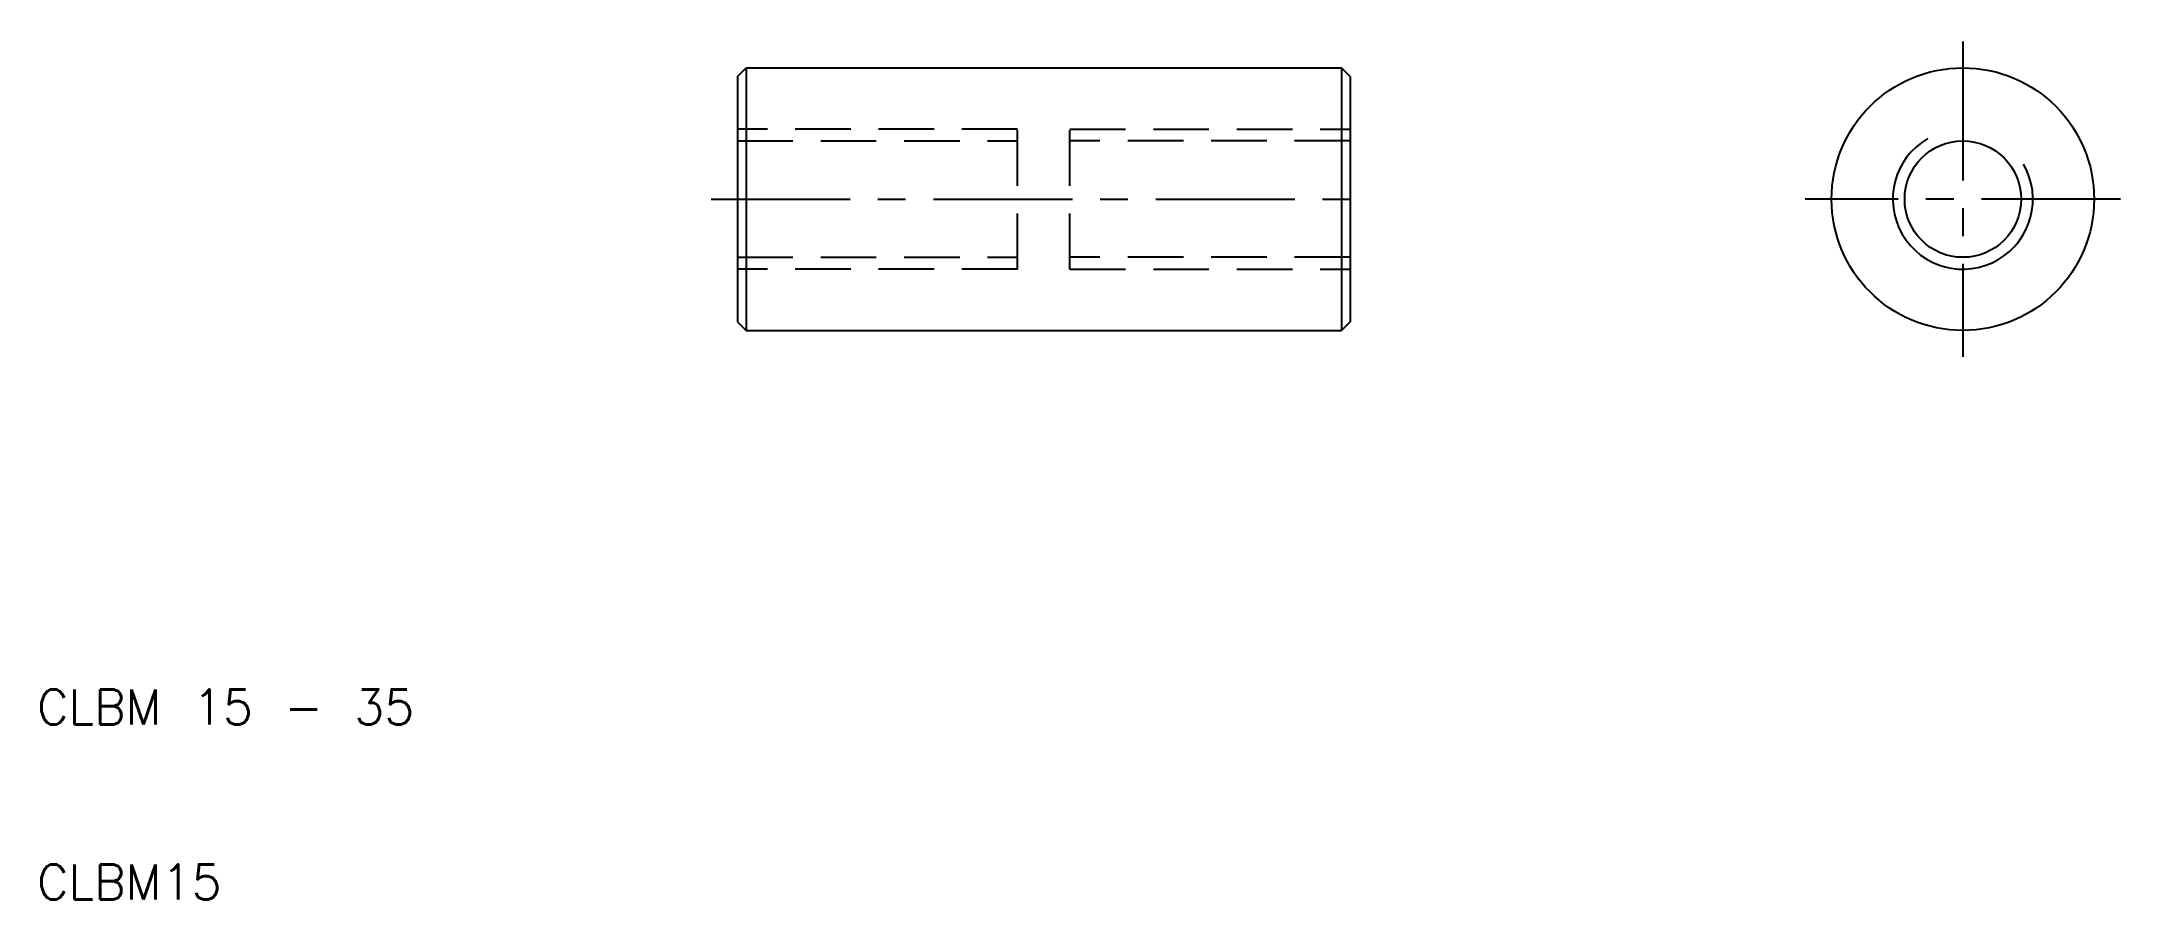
# Model space of a CAD drawing. Extents: x 10 to 129, y 10 to 59.
import ezdxf

# ---------------------------------------------------------------- set-up
doc = ezdxf.new("R2010")
doc.units = 0
doc.header["$LTSCALE"] = 0.25
doc.linetypes.add('CENTER', pattern=[50.8, 31.75, -6.35, 6.35, -6.35])
doc.linetypes.add('DASHED', pattern=[19.05, 12.7, -6.35])
doc.layers.get('0').update_dxf_attribs({"linetype": 'CONTINUOUS'})
doc.layers.add('CENTER', color=1, linetype='CENTER')
doc.styles.get("Standard").update_dxf_attribs({"font": 'txt.shx', "bigfont": 'extfont.shx'})

msp = doc.modelspace()

# ---------------------------------------------------------------- linework, layer by layer
for p, q in [((50, 57), (50.5, 57.5)), ((50, 57), (50, 43)), ((50.5, 57.5), (84.5, 57.5)), ((50.5, 57.5), (50.5, 42.5)), ((84.5, 57.5), (84.5, 42.5)), ((85, 57), (84.5, 57.5)), ((85, 57), (85, 43)), ((50, 43), (50.5, 42.5)), ((85, 43), (84.5, 42.5)), ((50.5, 42.5), (84.5, 42.5))]:
    msp.add_line(p, q)
at = {"color": 3, "linetype": 'DASHED'}
for p, q in [((66, 54), (50, 54)), ((66, 46), (66, 54)), ((69, 54), (85, 54)), ((69, 46), (69, 54)), ((50, 53.3235), (66, 53.3235)), ((85, 53.3235), (69, 53.3235)), ((50, 46.6765), (66, 46.6765)), ((85, 46.6765), (69, 46.6765)), ((66, 46), (50, 46)), ((69, 46), (85, 46))]:
    msp.add_line(p, q, dxfattribs=at)
for radius in [7.5, 3.3235]:
    msp.add_circle((120, 50), radius)
at = {"color": 3}
msp.add_arc((120, 50), 4, 120, 30, dxfattribs=at)
at = {"layer": 'CENTER', "color": 1, "linetype": 'CENTER'}
for p, q in [((120, 59), (120, 41)), ((48.5, 50), (86.5, 50)), ((129, 50), (111, 50))]:
    msp.add_line(p, q, dxfattribs=at)

# ---------------------------------------------------------------- texts
for s, p in [('CLBM 15 - 35', (10, 20)), ('CLBM15', (10, 10))]:
    msp.add_text(s, height=2).set_placement(p)

doc.saveas('drawing.dxf')
